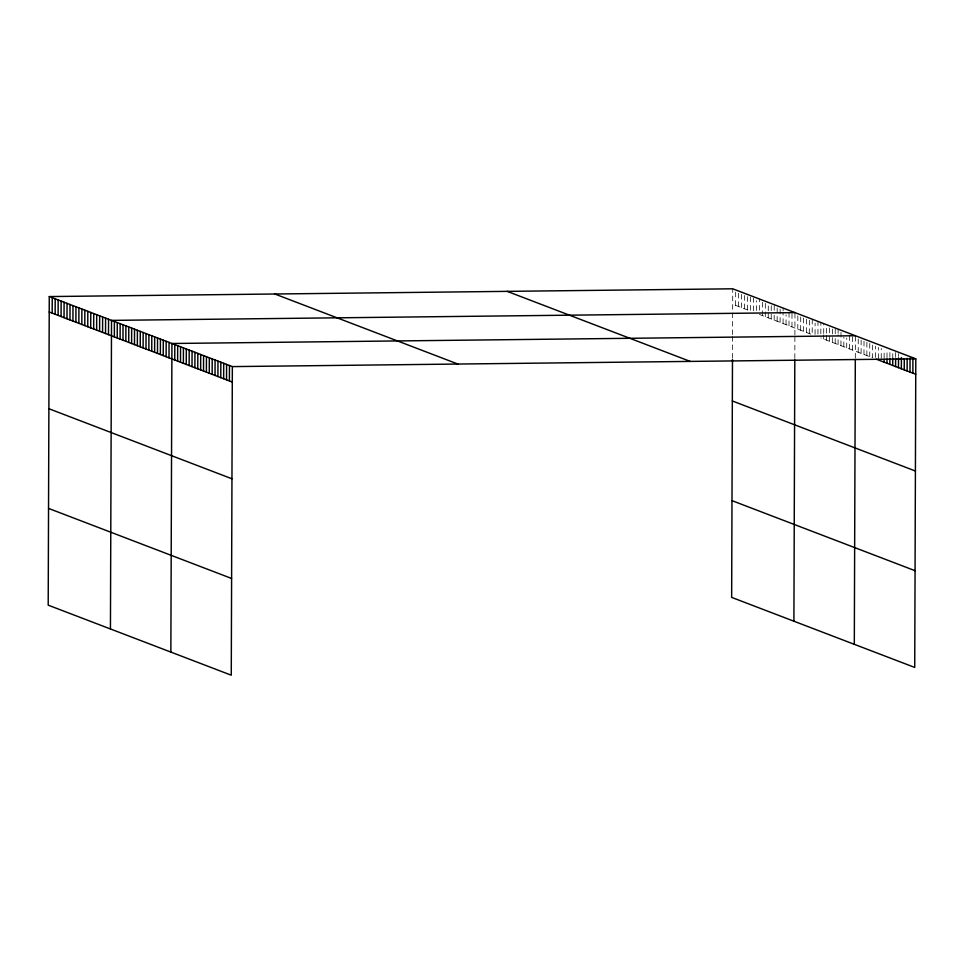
<?xml version="1.0" encoding="UTF-8"?>
<svg xmlns="http://www.w3.org/2000/svg" width="964" height="964" viewBox="0 0 964 964"><rect width="100%" height="100%" fill="white"/><g stroke="black" fill="none" stroke-linecap="round" stroke-linejoin="round"><path stroke-width="0.72" stroke-dasharray="4.82 3.62" d="M732.495 358.126L732.568 336.014M732.58 334.629L732.736 288.802M735.64 305.359L735.701 289.935M738.605 306.492L738.665 291.068M741.569 307.624L741.629 292.2M744.533 308.757L744.594 293.333M747.498 309.89L747.558 294.478M750.51 297.008L750.462 311.035L732.676 304.226M753.438 310.757L753.474 298.141M756.403 310.492L756.439 300.684M759.367 310.227L759.415 299.009M762.319 315.565L762.379 300.141M765.283 316.698L765.332 301.274M768.248 317.831L768.272 312.228M768.272 310.83L768.296 302.407M771.212 318.964L771.236 311.962M771.236 310.553L771.26 303.552M774.176 320.108L774.2 311.685M774.213 310.288L774.225 304.684M777.141 321.241L777.189 305.817M780.105 322.374L780.153 306.95M783.069 323.506L783.105 312.288M783.105 310.89L783.117 308.082M786.034 324.639L786.07 314.83M788.998 325.772L789.046 311.758M791.962 326.904L792.01 311.48M794.818 358.451L794.89 336.34M794.902 334.954L794.975 312.625M797.794 329.146L797.855 313.722M800.674 330.242L800.735 314.818M803.554 331.339L803.602 315.927M806.434 332.447L806.482 317.023M809.302 333.544L809.362 318.12M812.242 319.229L812.182 334.653L759.355 314.433M815.062 334.351L815.098 323.133M817.942 334.05L817.99 321.422M820.834 333.749L820.87 322.53M823.69 339.051L823.702 334.845M823.714 333.448L823.75 323.627M826.57 340.147L826.582 334.544M826.594 333.146L826.618 324.723M829.45 341.256L829.498 325.832M832.318 342.353L832.378 326.929M835.198 343.449L835.222 335.038M835.234 333.64L835.246 328.025M838.078 344.558L838.114 334.737M838.114 333.339L838.126 329.134M840.945 345.654L841.006 330.23M843.825 346.751L843.861 336.942M846.705 347.859L846.741 338.039M849.585 348.956L849.633 334.942M852.453 350.053L852.513 334.641M855.309 358.066L855.393 335.737M858.213 352.258L858.261 336.834M861.093 353.366L861.141 337.942M863.961 354.463L864.021 339.039M866.841 355.559L866.901 340.135M869.721 356.668L869.769 341.244M872.637 345.148L872.601 357.764L820.81 337.954M875.481 357.463L875.517 346.245M878.349 358.56L878.397 347.353M881.241 358.259L881.265 348.45M884.121 357.957L884.145 349.546M887.001 357.656L887.025 350.655M889.88 357.355L889.905 351.752M892.76 358.463L892.784 351.45M895.64 356.752L895.652 352.547M898.52 356.451L898.532 353.655"/><path stroke-width="1.45" d="M49.272 296.563L48.2 605.151L231.264 675.198L232.348 366.609L49.272 296.563L732.736 288.802L915.8 358.849L914.728 667.437L731.652 597.391L732.483 359.5M52.189 313.119L52.237 297.695M55.153 314.252L55.201 298.828M58.117 315.385L58.165 299.961M61.081 316.517L61.13 301.093M64.046 317.65L64.094 302.238M67.01 318.795L67.058 303.371M69.974 319.928L70.023 304.504M72.939 321.06L72.987 305.636M75.903 322.193L75.951 306.769M78.867 323.326L78.915 307.902M81.832 324.458L81.88 309.034M84.796 325.591L84.844 310.167M87.76 326.724L87.808 311.312M90.712 327.868L90.773 312.444M93.677 329.001L93.737 313.577M96.641 330.134L96.701 314.71M99.605 331.267L99.666 315.843M102.57 332.399L102.63 316.975M105.534 333.532L105.594 318.108M108.498 334.665L108.558 319.241M110.438 628.962L111.523 320.385L794.975 312.625M114.342 336.906L114.391 321.482M117.222 338.002L117.271 322.579M120.09 339.099L120.151 323.687M122.97 340.208L123.031 324.784M125.85 341.304L125.898 325.88M128.73 342.413L128.778 326.989M131.598 343.509L131.658 328.085M134.478 344.606L134.538 329.182M137.358 345.714L137.406 330.291M140.238 346.811L140.286 331.387M143.106 347.908L143.166 332.484M145.986 349.016L146.046 333.592M148.866 350.113L148.914 334.689M151.746 351.209L151.794 335.797M154.614 352.318L154.674 336.894M157.493 353.414L157.542 337.99M160.373 354.511L160.422 339.099M163.241 355.62L163.302 340.196M166.121 356.716L166.182 341.292M169.001 357.825L169.049 342.401M170.857 652.086L171.929 343.497L855.393 335.737M174.749 360.018L174.809 344.594M177.629 361.126L177.689 345.702M180.509 362.223L180.557 346.799M183.389 363.32L183.437 347.896M186.257 364.428L186.317 349.004M189.137 365.525L189.197 350.101M192.017 366.621L192.065 351.209M194.897 367.73L194.945 352.306M197.765 368.826L197.825 353.402M200.645 369.923L200.693 354.511M203.525 371.032L203.573 355.608M206.392 372.128L206.453 356.704M209.272 373.237L209.333 357.813M212.152 374.333L212.201 358.909M215.032 375.43L215.08 360.006M217.9 376.538L217.96 361.114M220.78 377.635L220.84 362.211M223.66 378.732L223.708 363.308M226.54 379.84L226.588 364.416M229.408 380.937L229.468 365.513M793.902 621.202L794.806 359.825M854.309 644.326L855.309 359.452M884.096 362.163L884.109 359.367M886.976 363.271L886.988 359.066M889.856 364.368L889.88 358.765M892.736 365.464L892.76 358.463M895.604 366.573L895.64 358.162M898.484 367.67L898.52 357.861M901.364 368.778L901.4 357.56M904.244 369.875L904.28 358.656M907.112 370.971L907.16 358.355M909.992 372.08L910.04 358.054M912.872 373.176L912.92 357.752M232.348 366.609L915.8 358.849M876.433 359.235L915.752 374.273M507.197 291.357L690.26 361.416M732.339 400.964L915.414 471.022M274.812 293.996L457.888 364.055M731.989 500.641L915.065 570.7M49.224 311.987L232.288 382.033M48.887 408.724L231.95 478.783M48.537 508.402L231.601 578.46"/></g></svg>
